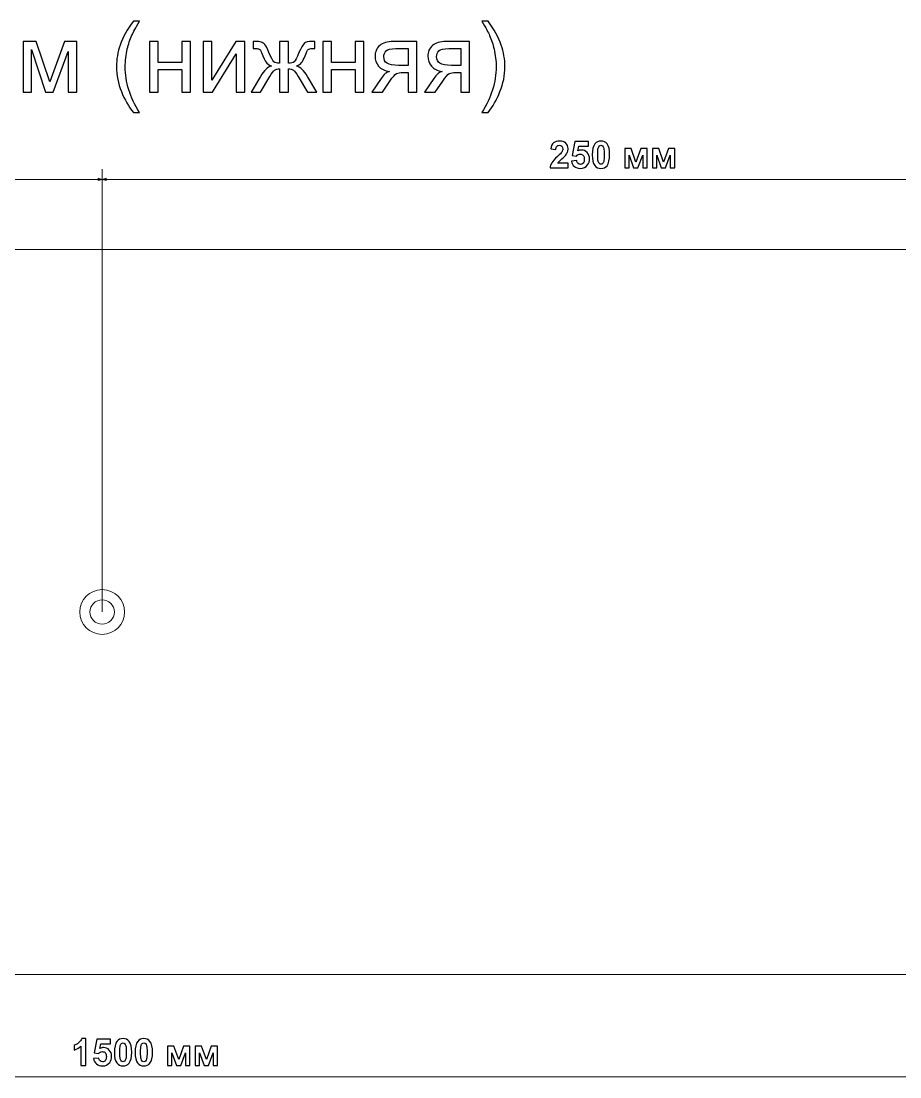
# Model space of a CAD drawing. Header units: centimetres. Extents: x -84 to 84, y -59 to 59.
# Drawn here: x -2.17 to 19.4, y -25.31 to 0.62 of the extents above; entities that cross this region are included whole.
import ezdxf

# ---------------------------------------------------------------- set-up
doc = ezdxf.new("R2010")
doc.units = ezdxf.units.CM
doc.header["$MEASUREMENT"] = 0
doc.layers.add('layer 1', color=7, linetype='Continuous')

msp = doc.modelspace()

# ---------------------------------------------------------------- linework, layer by layer
at = {"layer": 'layer 1', "color": 250}
for points, knots in [([(0.58185, -1.6286), (0.46619, -1.48223), (0.36808, -1.31113), (0.28791, -1.1149), (0.28791, -1.1149), (0.20775, -0.91868), (0.16786, -0.71527), (0.16786, -0.50508), (0.16786, -0.50508), (0.16786, -0.31963), (0.19778, -0.14214), (0.2576, 0.02736), (0.2576, 0.02736), (0.3278, 0.22439), (0.43588, 0.42061), (0.58185, 0.61604), (0.58185, 0.61604), (0.58185, 0.61604), (0.73261, 0.61604), (0.73261, 0.61604), (0.73261, 0.61604), (0.63849, 0.45411), (0.57587, 0.33845), (0.54556, 0.26905), (0.54556, 0.26905), (0.4981, 0.16177), (0.46061, 0.0497), (0.43349, -0.06716), (0.43349, -0.06716), (0.39999, -0.21274), (0.38323, -0.35911), (0.38323, -0.50628), (0.38323, -0.50628), (0.38323, -0.88079), (0.49969, -1.25489), (0.73261, -1.6286), (0.73261, -1.6286), (0.73261, -1.6286), (0.58185, -1.6286), (0.58185, -1.6286)], [0, 0, 0, 0, 0.09090909, 0.09090909, 0.09090909, 0.09090909, 0.18181818, 0.18181818, 0.18181818, 0.18181818, 0.27272727, 0.27272727, 0.27272727, 0.27272727, 0.36363636, 0.36363636, 0.36363636, 0.36363636, 0.45454545, 0.45454545, 0.45454545, 0.45454545, 0.54545455, 0.54545455, 0.54545455, 0.54545455, 0.63636364, 0.63636364, 0.63636364, 0.63636364, 0.72727273, 0.72727273, 0.72727273, 0.72727273, 0.81818182, 0.81818182, 0.81818182, 0.81818182, 1, 1, 1, 1]), ([(9.2876, -1.6286), (9.2876, -1.6286), (9.13684, -1.6286), (9.13684, -1.6286), (9.13684, -1.6286), (9.36976, -1.25489), (9.48622, -0.88079), (9.48622, -0.50628), (9.48622, -0.50628), (9.48622, -0.35991), (9.46947, -0.21473), (9.43597, -0.07075), (9.43597, -0.07075), (9.40965, 0.04611), (9.37256, 0.15818), (9.32509, 0.26586), (9.32509, 0.26586), (9.29478, 0.33566), (9.23177, 0.45252), (9.13684, 0.61604), (9.13684, 0.61604), (9.13684, 0.61604), (9.2876, 0.61604), (9.2876, 0.61604), (9.2876, 0.61604), (9.43358, 0.42061), (9.54166, 0.22439), (9.61186, 0.02736), (9.61186, 0.02736), (9.67168, -0.14214), (9.70159, -0.31963), (9.70159, -0.50508), (9.70159, -0.50508), (9.70159, -0.71527), (9.66131, -0.91868), (9.58075, -1.1149), (9.58075, -1.1149), (9.50058, -1.31113), (9.40287, -1.48223), (9.2876, -1.6286)], [0, 0, 0, 0, 0.09090909, 0.09090909, 0.09090909, 0.09090909, 0.18181818, 0.18181818, 0.18181818, 0.18181818, 0.27272727, 0.27272727, 0.27272727, 0.27272727, 0.36363636, 0.36363636, 0.36363636, 0.36363636, 0.45454545, 0.45454545, 0.45454545, 0.45454545, 0.54545455, 0.54545455, 0.54545455, 0.54545455, 0.63636364, 0.63636364, 0.63636364, 0.63636364, 0.72727273, 0.72727273, 0.72727273, 0.72727273, 0.81818182, 0.81818182, 0.81818182, 0.81818182, 1, 1, 1, 1]), ([(-2.12304, 0.1159), (-2.12304, 0.1159), (-1.79919, 0.1159), (-1.79919, 0.1159), (-1.79919, 0.1159), (-1.79919, 0.1159), (-1.47095, -0.87799), (-1.47095, -0.87799), (-1.47095, -0.87799), (-1.47095, -0.87799), (-1.10761, 0.1159), (-1.10761, 0.1159), (-1.10761, 0.1159), (-1.10761, 0.1159), (-0.80689, 0.1159), (-0.80689, 0.1159), (-0.80689, 0.1159), (-0.80689, 0.1159), (-0.80689, -1.12607), (-0.80689, -1.12607), (-0.80689, -1.12607), (-0.80689, -1.12607), (-1.01747, -1.12607), (-1.01747, -1.12607), (-1.01747, -1.12607), (-1.01747, -1.12607), (-1.01747, -0.12619), (-1.01747, -0.12619), (-1.01747, -0.12619), (-1.01747, -0.12619), (-1.3832, -1.12607), (-1.3832, -1.12607), (-1.3832, -1.12607), (-1.3832, -1.12607), (-1.57145, -1.12607), (-1.57145, -1.12607), (-1.57145, -1.12607), (-1.57145, -1.12607), (-1.91724, -0.07833), (-1.91724, -0.07833), (-1.91724, -0.07833), (-1.91724, -0.07833), (-1.91724, -1.12607), (-1.91724, -1.12607), (-1.91724, -1.12607), (-1.91724, -1.12607), (-2.12304, -1.12607), (-2.12304, -1.12607), (-2.12304, -1.12607), (-2.12304, -1.12607), (-2.12304, 0.1159), (-2.12304, 0.1159)], [0, 0, 0, 0, 0.07142857, 0.07142857, 0.07142857, 0.07142857, 0.14285714, 0.14285714, 0.14285714, 0.14285714, 0.21428571, 0.21428571, 0.21428571, 0.21428571, 0.28571429, 0.28571429, 0.28571429, 0.28571429, 0.35714286, 0.35714286, 0.35714286, 0.35714286, 0.42857143, 0.42857143, 0.42857143, 0.42857143, 0.5, 0.5, 0.5, 0.5, 0.57142857, 0.57142857, 0.57142857, 0.57142857, 0.64285714, 0.64285714, 0.64285714, 0.64285714, 0.71428571, 0.71428571, 0.71428571, 0.71428571, 0.78571429, 0.78571429, 0.78571429, 0.78571429, 0.85714286, 0.85714286, 0.85714286, 0.85714286, 1, 1, 1, 1]), ([(0.9767, 0.1159), (0.9767, 0.1159), (1.18728, 0.1159), (1.18728, 0.1159), (1.18728, 0.1159), (1.18728, 0.1159), (1.18728, -0.40099), (1.18728, -0.40099), (1.18728, -0.40099), (1.18728, -0.40099), (1.77118, -0.40099), (1.77118, -0.40099), (1.77118, -0.40099), (1.77118, -0.40099), (1.77118, 0.1159), (1.77118, 0.1159), (1.77118, 0.1159), (1.77118, 0.1159), (1.98176, 0.1159), (1.98176, 0.1159), (1.98176, 0.1159), (1.98176, 0.1159), (1.98176, -1.12607), (1.98176, -1.12607), (1.98176, -1.12607), (1.98176, -1.12607), (1.77118, -1.12607), (1.77118, -1.12607), (1.77118, -1.12607), (1.77118, -1.12607), (1.77118, -0.57568), (1.77118, -0.57568), (1.77118, -0.57568), (1.77118, -0.57568), (1.18728, -0.57568), (1.18728, -0.57568), (1.18728, -0.57568), (1.18728, -0.57568), (1.18728, -1.12607), (1.18728, -1.12607), (1.18728, -1.12607), (1.18728, -1.12607), (0.9767, -1.12607), (0.9767, -1.12607), (0.9767, -1.12607), (0.9767, -1.12607), (0.9767, 0.1159), (0.9767, 0.1159)], [0, 0, 0, 0, 0.07692308, 0.07692308, 0.07692308, 0.07692308, 0.15384615, 0.15384615, 0.15384615, 0.15384615, 0.23076923, 0.23076923, 0.23076923, 0.23076923, 0.30769231, 0.30769231, 0.30769231, 0.30769231, 0.38461538, 0.38461538, 0.38461538, 0.38461538, 0.46153846, 0.46153846, 0.46153846, 0.46153846, 0.53846154, 0.53846154, 0.53846154, 0.53846154, 0.61538462, 0.61538462, 0.61538462, 0.61538462, 0.69230769, 0.69230769, 0.69230769, 0.69230769, 0.76923077, 0.76923077, 0.76923077, 0.76923077, 0.84615385, 0.84615385, 0.84615385, 0.84615385, 1, 1, 1, 1]), ([(2.29804, 0.1159), (2.29804, 0.1159), (2.50862, 0.1159), (2.50862, 0.1159), (2.50862, 0.1159), (2.50862, 0.1159), (2.50862, -0.83133), (2.50862, -0.83133), (2.50862, -0.83133), (2.50862, -0.83133), (3.09371, 0.1159), (3.09371, 0.1159), (3.09371, 0.1159), (3.09371, 0.1159), (3.31985, 0.1159), (3.31985, 0.1159), (3.31985, 0.1159), (3.31985, 0.1159), (3.31985, -1.12607), (3.31985, -1.12607), (3.31985, -1.12607), (3.31985, -1.12607), (3.10927, -1.12607), (3.10927, -1.12607), (3.10927, -1.12607), (3.10927, -1.12607), (3.10927, -0.18482), (3.10927, -0.18482), (3.10927, -0.18482), (3.10927, -0.18482), (2.52498, -1.12607), (2.52498, -1.12607), (2.52498, -1.12607), (2.52498, -1.12607), (2.29804, -1.12607), (2.29804, -1.12607), (2.29804, -1.12607), (2.29804, -1.12607), (2.29804, 0.1159), (2.29804, 0.1159)], [0, 0, 0, 0, 0.09090909, 0.09090909, 0.09090909, 0.09090909, 0.18181818, 0.18181818, 0.18181818, 0.18181818, 0.27272727, 0.27272727, 0.27272727, 0.27272727, 0.36363636, 0.36363636, 0.36363636, 0.36363636, 0.45454545, 0.45454545, 0.45454545, 0.45454545, 0.54545455, 0.54545455, 0.54545455, 0.54545455, 0.63636364, 0.63636364, 0.63636364, 0.63636364, 0.72727273, 0.72727273, 0.72727273, 0.72727273, 0.81818182, 0.81818182, 0.81818182, 0.81818182, 1, 1, 1, 1]), ([(4.38633, 0.1159), (4.38633, 0.1159), (4.38633, -0.42013), (4.38633, -0.42013), (4.38633, -0.42013), (4.45414, -0.42013), (4.502, -0.40737), (4.52952, -0.38224), (4.52952, -0.38224), (4.55704, -0.35672), (4.59652, -0.28214), (4.64757, -0.1577), (4.64757, -0.1577), (4.69543, -0.03964), (4.7389, 0.03534), (4.77799, 0.06804), (4.77799, 0.06804), (4.81628, 0.09995), (4.8769, 0.1159), (4.96026, 0.1159), (4.96026, 0.1159), (4.96026, 0.1159), (5.03723, 0.1159), (5.03723, 0.1159), (5.03723, 0.1159), (5.03723, 0.1159), (5.03723, -0.05759), (5.03723, -0.05759), (5.03723, -0.05759), (5.03723, -0.05759), (4.9802, -0.05639), (4.9802, -0.05639), (4.9802, -0.05639), (4.92396, -0.05639), (4.88847, -0.06477), (4.87291, -0.08112), (4.87291, -0.08112), (4.85656, -0.09827), (4.83143, -0.14932), (4.79793, -0.23427), (4.79793, -0.23427), (4.76682, -0.31564), (4.73811, -0.37147), (4.71178, -0.40298), (4.71178, -0.40298), (4.68546, -0.43409), (4.64398, -0.46241), (4.58814, -0.48833), (4.58814, -0.48833), (4.67908, -0.51266), (4.76762, -0.59682), (4.85417, -0.74119), (4.85417, -0.74119), (4.85417, -0.74119), (5.08509, -1.12607), (5.08509, -1.12607), (5.08509, -1.12607), (5.08509, -1.12607), (4.85377, -1.12607), (4.85377, -1.12607), (4.85377, -1.12607), (4.85377, -1.12607), (4.62883, -0.74159), (4.62883, -0.74159), (4.62883, -0.74159), (4.58296, -0.66342), (4.54268, -0.61237), (4.50878, -0.58804), (4.50878, -0.58804), (4.47448, -0.56371), (4.4338, -0.55175), (4.38633, -0.55175), (4.38633, -0.55175), (4.38633, -0.55175), (4.38633, -1.12607), (4.38633, -1.12607), (4.38633, -1.12607), (4.38633, -1.12607), (4.17096, -1.12607), (4.17096, -1.12607), (4.17096, -1.12607), (4.17096, -1.12607), (4.17096, -0.55175), (4.17096, -0.55175), (4.17096, -0.55175), (4.1243, -0.55175), (4.08402, -0.56371), (4.05012, -0.58764), (4.05012, -0.58764), (4.01582, -0.61157), (3.97593, -0.66302), (3.93047, -0.74199), (3.93047, -0.74199), (3.93047, -0.74199), (3.70353, -1.12607), (3.70353, -1.12607), (3.70353, -1.12607), (3.70353, -1.12607), (3.4722, -1.12607), (3.4722, -1.12607), (3.4722, -1.12607), (3.4722, -1.12607), (3.70233, -0.74119), (3.70233, -0.74119), (3.70233, -0.74119), (3.78968, -0.59682), (3.87902, -0.51266), (3.96995, -0.48833), (3.96995, -0.48833), (3.90773, -0.45962), (3.86386, -0.42811), (3.83913, -0.39421), (3.83913, -0.39421), (3.81401, -0.36031), (3.77691, -0.27934), (3.72706, -0.15132), (3.72706, -0.15132), (3.70991, -0.10824), (3.69156, -0.08192), (3.67202, -0.07235), (3.67202, -0.07235), (3.65168, -0.06238), (3.62177, -0.05759), (3.58188, -0.05759), (3.58188, -0.05759), (3.57191, -0.05759), (3.55117, -0.05799), (3.52006, -0.05879), (3.52006, -0.05879), (3.52006, -0.05879), (3.52006, 0.1159), (3.52006, 0.1159), (3.52006, 0.1159), (3.52006, 0.1159), (3.54918, 0.1159), (3.54918, 0.1159), (3.54918, 0.1159), (3.63054, 0.1159), (3.68757, 0.11112), (3.72068, 0.10115), (3.72068, 0.10115), (3.75378, 0.09157), (3.7833, 0.07083), (3.80962, 0.03933), (3.80962, 0.03933), (3.83554, 0.00782), (3.86944, -0.05759), (3.91092, -0.1577), (3.91092, -0.1577), (3.96157, -0.28014), (4.00066, -0.35432), (4.02778, -0.38065), (4.02778, -0.38065), (4.0549, -0.40697), (4.10276, -0.42013), (4.17096, -0.42013), (4.17096, -0.42013), (4.17096, -0.42013), (4.17096, 0.1159), (4.17096, 0.1159), (4.17096, 0.1159), (4.17096, 0.1159), (4.38633, 0.1159), (4.38633, 0.1159)], [0, 0, 0, 0, 0.02380952, 0.02380952, 0.02380952, 0.02380952, 0.04761905, 0.04761905, 0.04761905, 0.04761905, 0.07142857, 0.07142857, 0.07142857, 0.07142857, 0.0952381, 0.0952381, 0.0952381, 0.0952381, 0.11904762, 0.11904762, 0.11904762, 0.11904762, 0.14285714, 0.14285714, 0.14285714, 0.14285714, 0.16666667, 0.16666667, 0.16666667, 0.16666667, 0.19047619, 0.19047619, 0.19047619, 0.19047619, 0.21428571, 0.21428571, 0.21428571, 0.21428571, 0.23809524, 0.23809524, 0.23809524, 0.23809524, 0.26190476, 0.26190476, 0.26190476, 0.26190476, 0.28571429, 0.28571429, 0.28571429, 0.28571429, 0.30952381, 0.30952381, 0.30952381, 0.30952381, 0.33333333, 0.33333333, 0.33333333, 0.33333333, 0.35714286, 0.35714286, 0.35714286, 0.35714286, 0.38095238, 0.38095238, 0.38095238, 0.38095238, 0.4047619, 0.4047619, 0.4047619, 0.4047619, 0.42857143, 0.42857143, 0.42857143, 0.42857143, 0.45238095, 0.45238095, 0.45238095, 0.45238095, 0.47619048, 0.47619048, 0.47619048, 0.47619048, 0.5, 0.5, 0.5, 0.5, 0.52380952, 0.52380952, 0.52380952, 0.52380952, 0.54761905, 0.54761905, 0.54761905, 0.54761905, 0.57142857, 0.57142857, 0.57142857, 0.57142857, 0.5952381, 0.5952381, 0.5952381, 0.5952381, 0.61904762, 0.61904762, 0.61904762, 0.61904762, 0.64285714, 0.64285714, 0.64285714, 0.64285714, 0.66666667, 0.66666667, 0.66666667, 0.66666667, 0.69047619, 0.69047619, 0.69047619, 0.69047619, 0.71428571, 0.71428571, 0.71428571, 0.71428571, 0.73809524, 0.73809524, 0.73809524, 0.73809524, 0.76190476, 0.76190476, 0.76190476, 0.76190476, 0.78571429, 0.78571429, 0.78571429, 0.78571429, 0.80952381, 0.80952381, 0.80952381, 0.80952381, 0.83333333, 0.83333333, 0.83333333, 0.83333333, 0.85714286, 0.85714286, 0.85714286, 0.85714286, 0.88095238, 0.88095238, 0.88095238, 0.88095238, 0.9047619, 0.9047619, 0.9047619, 0.9047619, 0.92857143, 0.92857143, 0.92857143, 0.92857143, 0.95238095, 0.95238095, 0.95238095, 0.95238095, 1, 1, 1, 1]), ([(5.23585, 0.1159), (5.23585, 0.1159), (5.44643, 0.1159), (5.44643, 0.1159), (5.44643, 0.1159), (5.44643, 0.1159), (5.44643, -0.40099), (5.44643, -0.40099), (5.44643, -0.40099), (5.44643, -0.40099), (6.03033, -0.40099), (6.03033, -0.40099), (6.03033, -0.40099), (6.03033, -0.40099), (6.03033, 0.1159), (6.03033, 0.1159), (6.03033, 0.1159), (6.03033, 0.1159), (6.24091, 0.1159), (6.24091, 0.1159), (6.24091, 0.1159), (6.24091, 0.1159), (6.24091, -1.12607), (6.24091, -1.12607), (6.24091, -1.12607), (6.24091, -1.12607), (6.03033, -1.12607), (6.03033, -1.12607), (6.03033, -1.12607), (6.03033, -1.12607), (6.03033, -0.57568), (6.03033, -0.57568), (6.03033, -0.57568), (6.03033, -0.57568), (5.44643, -0.57568), (5.44643, -0.57568), (5.44643, -0.57568), (5.44643, -0.57568), (5.44643, -1.12607), (5.44643, -1.12607), (5.44643, -1.12607), (5.44643, -1.12607), (5.23585, -1.12607), (5.23585, -1.12607), (5.23585, -1.12607), (5.23585, -1.12607), (5.23585, 0.1159), (5.23585, 0.1159)], [0, 0, 0, 0, 0.07692308, 0.07692308, 0.07692308, 0.07692308, 0.15384615, 0.15384615, 0.15384615, 0.15384615, 0.23076923, 0.23076923, 0.23076923, 0.23076923, 0.30769231, 0.30769231, 0.30769231, 0.30769231, 0.38461538, 0.38461538, 0.38461538, 0.38461538, 0.46153846, 0.46153846, 0.46153846, 0.46153846, 0.53846154, 0.53846154, 0.53846154, 0.53846154, 0.61538462, 0.61538462, 0.61538462, 0.61538462, 0.69230769, 0.69230769, 0.69230769, 0.69230769, 0.76923077, 0.76923077, 0.76923077, 0.76923077, 0.84615385, 0.84615385, 0.84615385, 0.84615385, 1, 1, 1, 1]), ([(7.53593, 0.1159), (7.53593, 0.1159), (7.53593, -1.12607), (7.53593, -1.12607), (7.53593, -1.12607), (7.53593, -1.12607), (7.32534, -1.12607), (7.32534, -1.12607), (7.32534, -1.12607), (7.32534, -1.12607), (7.32534, -0.64268), (7.32534, -0.64268), (7.32534, -0.64268), (7.32534, -0.64268), (7.2041, -0.64268), (7.2041, -0.64268), (7.2041, -0.64268), (7.13031, -0.64268), (7.07528, -0.65225), (7.03898, -0.6718), (7.03898, -0.6718), (7.00269, -0.69134), (6.94964, -0.75236), (6.87985, -0.85566), (6.87985, -0.85566), (6.87985, -0.85566), (6.69479, -1.12607), (6.69479, -1.12607), (6.69479, -1.12607), (6.69479, -1.12607), (6.43395, -1.12607), (6.43395, -1.12607), (6.43395, -1.12607), (6.43395, -1.12607), (6.66128, -0.79264), (6.66128, -0.79264), (6.66128, -0.79264), (6.73068, -0.69054), (6.80008, -0.63311), (6.86908, -0.61995), (6.86908, -0.61995), (6.74903, -0.6036), (6.65969, -0.56012), (6.60146, -0.48993), (6.60146, -0.48993), (6.54323, -0.41973), (6.51411, -0.33877), (6.51411, -0.24744), (6.51411, -0.24744), (6.51411, -0.13935), (6.552, -0.05201), (6.62818, 0.015), (6.62818, 0.015), (6.70436, 0.0824), (6.81484, 0.1159), (6.95921, 0.1159), (6.95921, 0.1159), (6.95921, 0.1159), (7.53593, 0.1159), (7.53593, 0.1159)], [0, 0, 0, 0, 0.0625, 0.0625, 0.0625, 0.0625, 0.125, 0.125, 0.125, 0.125, 0.1875, 0.1875, 0.1875, 0.1875, 0.25, 0.25, 0.25, 0.25, 0.3125, 0.3125, 0.3125, 0.3125, 0.375, 0.375, 0.375, 0.375, 0.4375, 0.4375, 0.4375, 0.4375, 0.5, 0.5, 0.5, 0.5, 0.5625, 0.5625, 0.5625, 0.5625, 0.625, 0.625, 0.625, 0.625, 0.6875, 0.6875, 0.6875, 0.6875, 0.75, 0.75, 0.75, 0.75, 0.8125, 0.8125, 0.8125, 0.8125, 0.875, 0.875, 0.875, 0.875, 1, 1, 1, 1]), ([(8.83174, 0.1159), (8.83174, 0.1159), (8.83174, -1.12607), (8.83174, -1.12607), (8.83174, -1.12607), (8.83174, -1.12607), (8.62115, -1.12607), (8.62115, -1.12607), (8.62115, -1.12607), (8.62115, -1.12607), (8.62115, -0.64268), (8.62115, -0.64268), (8.62115, -0.64268), (8.62115, -0.64268), (8.49991, -0.64268), (8.49991, -0.64268), (8.49991, -0.64268), (8.42612, -0.64268), (8.37109, -0.65225), (8.33479, -0.6718), (8.33479, -0.6718), (8.2985, -0.69134), (8.24545, -0.75236), (8.17566, -0.85566), (8.17566, -0.85566), (8.17566, -0.85566), (7.9906, -1.12607), (7.9906, -1.12607), (7.9906, -1.12607), (7.9906, -1.12607), (7.72976, -1.12607), (7.72976, -1.12607), (7.72976, -1.12607), (7.72976, -1.12607), (7.95709, -0.79264), (7.95709, -0.79264), (7.95709, -0.79264), (8.02649, -0.69054), (8.09589, -0.63311), (8.16489, -0.61995), (8.16489, -0.61995), (8.04484, -0.6036), (7.9555, -0.56012), (7.89727, -0.48993), (7.89727, -0.48993), (7.83904, -0.41973), (7.80992, -0.33877), (7.80992, -0.24744), (7.80992, -0.24744), (7.80992, -0.13935), (7.84781, -0.05201), (7.92399, 0.015), (7.92399, 0.015), (8.00017, 0.0824), (8.11065, 0.1159), (8.25502, 0.1159), (8.25502, 0.1159), (8.25502, 0.1159), (8.83174, 0.1159), (8.83174, 0.1159)], [0, 0, 0, 0, 0.0625, 0.0625, 0.0625, 0.0625, 0.125, 0.125, 0.125, 0.125, 0.1875, 0.1875, 0.1875, 0.1875, 0.25, 0.25, 0.25, 0.25, 0.3125, 0.3125, 0.3125, 0.3125, 0.375, 0.375, 0.375, 0.375, 0.4375, 0.4375, 0.4375, 0.4375, 0.5, 0.5, 0.5, 0.5, 0.5625, 0.5625, 0.5625, 0.5625, 0.625, 0.625, 0.625, 0.625, 0.6875, 0.6875, 0.6875, 0.6875, 0.75, 0.75, 0.75, 0.75, 0.8125, 0.8125, 0.8125, 0.8125, 0.875, 0.875, 0.875, 0.875, 1, 1, 1, 1]), ([(7.32534, -0.05879), (7.32534, -0.05879), (7.02622, -0.05879), (7.02622, -0.05879), (7.02622, -0.05879), (6.90098, -0.05879), (6.82002, -0.07833), (6.78373, -0.11742), (6.78373, -0.11742), (6.74743, -0.1565), (6.72949, -0.20237), (6.72949, -0.25462), (6.72949, -0.25462), (6.72949, -0.3288), (6.75621, -0.38344), (6.80965, -0.41814), (6.80965, -0.41814), (6.8627, -0.45284), (6.95722, -0.47039), (7.09282, -0.47039), (7.09282, -0.47039), (7.09282, -0.47039), (7.32534, -0.47039), (7.32534, -0.47039), (7.32534, -0.47039), (7.32534, -0.47039), (7.32534, -0.05879), (7.32534, -0.05879)], [0, 0, 0, 0, 0.125, 0.125, 0.125, 0.125, 0.25, 0.25, 0.25, 0.25, 0.375, 0.375, 0.375, 0.375, 0.5, 0.5, 0.5, 0.5, 0.625, 0.625, 0.625, 0.625, 0.75, 0.75, 0.75, 0.75, 1, 1, 1, 1]), ([(8.62115, -0.05879), (8.62115, -0.05879), (8.32203, -0.05879), (8.32203, -0.05879), (8.32203, -0.05879), (8.19679, -0.05879), (8.11583, -0.07833), (8.07954, -0.11742), (8.07954, -0.11742), (8.04324, -0.1565), (8.0253, -0.20237), (8.0253, -0.25462), (8.0253, -0.25462), (8.0253, -0.3288), (8.05202, -0.38344), (8.10546, -0.41814), (8.10546, -0.41814), (8.15851, -0.45284), (8.25303, -0.47039), (8.38863, -0.47039), (8.38863, -0.47039), (8.38863, -0.47039), (8.62115, -0.47039), (8.62115, -0.47039), (8.62115, -0.47039), (8.62115, -0.47039), (8.62115, -0.05879), (8.62115, -0.05879)], [0, 0, 0, 0, 0.125, 0.125, 0.125, 0.125, 0.25, 0.25, 0.25, 0.25, 0.375, 0.375, 0.375, 0.375, 0.5, 0.5, 0.5, 0.5, 0.625, 0.625, 0.625, 0.625, 0.75, 0.75, 0.75, 0.75, 1, 1, 1, 1])]:
    msp.add_open_spline(points, degree=3, knots=knots, dxfattribs=at)
at = {"layer": 'layer 1', "color": 155}
for points, knots in [([(11.25134, -2.87294), (11.25134, -2.87294), (11.25134, -2.98943), (11.25134, -2.98943), (11.25134, -2.98943), (11.25134, -2.98943), (10.81016, -2.98943), (10.81016, -2.98943), (10.81016, -2.98943), (10.8149, -2.9451), (10.82927, -2.90321), (10.85312, -2.86362), (10.85312, -2.86362), (10.87696, -2.82402), (10.9242, -2.77144), (10.99452, -2.70586), (10.99452, -2.70586), (11.05124, -2.65296), (11.08594, -2.61704), (11.09878, -2.59824), (11.09878, -2.59824), (11.11605, -2.57225), (11.12477, -2.54657), (11.12477, -2.52104), (11.12477, -2.52104), (11.12477, -2.49291), (11.11728, -2.47135), (11.10214, -2.45622), (11.10214, -2.45622), (11.08716, -2.44109), (11.06637, -2.43359), (11.03992, -2.43359), (11.03992, -2.43359), (11.01363, -2.43359), (10.99284, -2.44154), (10.97725, -2.45744), (10.97725, -2.45744), (10.96181, -2.47319), (10.95294, -2.49948), (10.9505, -2.53632), (10.9505, -2.53632), (10.9505, -2.53632), (10.82484, -2.52379), (10.82484, -2.52379), (10.82484, -2.52379), (10.83233, -2.45439), (10.85572, -2.40455), (10.89516, -2.37428), (10.89516, -2.37428), (10.9346, -2.34417), (10.98382, -2.32903), (11.04298, -2.32903), (11.04298, -2.32903), (11.1078, -2.32903), (11.1587, -2.34661), (11.19585, -2.38162), (11.19585, -2.38162), (11.23285, -2.41663), (11.25134, -2.46019), (11.25134, -2.51232), (11.25134, -2.51232), (11.25134, -2.54198), (11.24599, -2.57011), (11.23544, -2.59701), (11.23544, -2.59701), (11.2249, -2.62376), (11.20808, -2.65174), (11.185, -2.68109), (11.185, -2.68109), (11.16986, -2.70066), (11.14219, -2.72863), (11.10245, -2.76517), (11.10245, -2.76517), (11.06255, -2.80171), (11.03733, -2.82586), (11.02678, -2.83794), (11.02678, -2.83794), (11.01608, -2.84986), (11.00752, -2.86163), (11.00094, -2.87294), (11.00094, -2.87294), (11.00094, -2.87294), (11.25134, -2.87294), (11.25134, -2.87294)], [0, 0, 0, 0, 0.04545455, 0.04545455, 0.04545455, 0.04545455, 0.09090909, 0.09090909, 0.09090909, 0.09090909, 0.13636364, 0.13636364, 0.13636364, 0.13636364, 0.18181818, 0.18181818, 0.18181818, 0.18181818, 0.22727273, 0.22727273, 0.22727273, 0.22727273, 0.27272727, 0.27272727, 0.27272727, 0.27272727, 0.31818182, 0.31818182, 0.31818182, 0.31818182, 0.36363636, 0.36363636, 0.36363636, 0.36363636, 0.40909091, 0.40909091, 0.40909091, 0.40909091, 0.45454545, 0.45454545, 0.45454545, 0.45454545, 0.5, 0.5, 0.5, 0.5, 0.54545455, 0.54545455, 0.54545455, 0.54545455, 0.59090909, 0.59090909, 0.59090909, 0.59090909, 0.63636364, 0.63636364, 0.63636364, 0.63636364, 0.68181818, 0.68181818, 0.68181818, 0.68181818, 0.72727273, 0.72727273, 0.72727273, 0.72727273, 0.77272727, 0.77272727, 0.77272727, 0.77272727, 0.81818182, 0.81818182, 0.81818182, 0.81818182, 0.86363636, 0.86363636, 0.86363636, 0.86363636, 0.90909091, 0.90909091, 0.90909091, 0.90909091, 1, 1, 1, 1]), ([(12.05927, -2.32903), (12.12286, -2.32903), (12.17254, -2.35181), (12.20847, -2.39736), (12.20847, -2.39736), (12.25112, -2.45117), (12.27252, -2.5406), (12.27252, -2.66535), (12.27252, -2.66535), (12.27252, -2.78993), (12.25097, -2.87952), (12.20801, -2.93394), (12.20801, -2.93394), (12.17239, -2.97888), (12.12286, -3.00135), (12.05927, -3.00135), (12.05927, -3.00135), (11.99537, -3.00135), (11.94385, -2.97674), (11.90472, -2.92752), (11.90472, -2.92752), (11.86558, -2.87829), (11.84601, -2.79039), (11.84601, -2.66412), (11.84601, -2.66412), (11.84601, -2.54015), (11.86757, -2.45087), (11.91052, -2.39645), (11.91052, -2.39645), (11.94614, -2.3515), (11.99567, -2.32903), (12.05927, -2.32903)], [0, 0, 0, 0, 0.11111111, 0.11111111, 0.11111111, 0.11111111, 0.22222222, 0.22222222, 0.22222222, 0.22222222, 0.33333333, 0.33333333, 0.33333333, 0.33333333, 0.44444444, 0.44444444, 0.44444444, 0.44444444, 0.55555556, 0.55555556, 0.55555556, 0.55555556, 0.66666667, 0.66666667, 0.66666667, 0.66666667, 0.77777778, 0.77777778, 0.77777778, 0.77777778, 1, 1, 1, 1]), ([(11.33772, -2.82081), (11.33772, -2.82081), (11.46338, -2.80782), (11.46338, -2.80782), (11.46338, -2.80782), (11.46705, -2.83625), (11.47759, -2.85888), (11.49517, -2.87554), (11.49517, -2.87554), (11.51291, -2.8922), (11.53324, -2.90046), (11.55632, -2.90046), (11.55632, -2.90046), (11.58262, -2.90046), (11.60493, -2.88976), (11.62313, -2.8682), (11.62313, -2.8682), (11.64132, -2.84665), (11.65049, -2.81424), (11.65049, -2.77098), (11.65049, -2.77098), (11.65049, -2.73032), (11.64147, -2.69989), (11.62328, -2.67956), (11.62328, -2.67956), (11.60524, -2.65923), (11.5817, -2.64914), (11.55265, -2.64914), (11.55265, -2.64914), (11.51642, -2.64914), (11.48386, -2.66504), (11.45512, -2.69684), (11.45512, -2.69684), (11.45512, -2.69684), (11.35331, -2.68216), (11.35331, -2.68216), (11.35331, -2.68216), (11.35331, -2.68216), (11.41752, -2.34096), (11.41752, -2.34096), (11.41752, -2.34096), (11.41752, -2.34096), (11.75047, -2.34096), (11.75047, -2.34096), (11.75047, -2.34096), (11.75047, -2.34096), (11.75047, -2.45836), (11.75047, -2.45836), (11.75047, -2.45836), (11.75047, -2.45836), (11.51306, -2.45836), (11.51306, -2.45836), (11.51306, -2.45836), (11.51306, -2.45836), (11.49319, -2.57011), (11.49319, -2.57011), (11.49319, -2.57011), (11.52116, -2.5562), (11.5499, -2.54916), (11.57925, -2.54916), (11.57925, -2.54916), (11.6352, -2.54916), (11.68259, -2.5695), (11.72142, -2.61031), (11.72142, -2.61031), (11.7604, -2.65098), (11.77982, -2.70387), (11.77982, -2.76899), (11.77982, -2.76899), (11.77982, -2.82326), (11.76407, -2.87157), (11.73273, -2.91422), (11.73273, -2.91422), (11.68993, -2.97231), (11.63062, -3.00135), (11.55479, -3.00135), (11.55479, -3.00135), (11.4941, -3.00135), (11.44457, -2.985), (11.40636, -2.95244), (11.40636, -2.95244), (11.36799, -2.91972), (11.34521, -2.876), (11.33772, -2.82081)], [0, 0, 0, 0, 0.04545455, 0.04545455, 0.04545455, 0.04545455, 0.09090909, 0.09090909, 0.09090909, 0.09090909, 0.13636364, 0.13636364, 0.13636364, 0.13636364, 0.18181818, 0.18181818, 0.18181818, 0.18181818, 0.22727273, 0.22727273, 0.22727273, 0.22727273, 0.27272727, 0.27272727, 0.27272727, 0.27272727, 0.31818182, 0.31818182, 0.31818182, 0.31818182, 0.36363636, 0.36363636, 0.36363636, 0.36363636, 0.40909091, 0.40909091, 0.40909091, 0.40909091, 0.45454545, 0.45454545, 0.45454545, 0.45454545, 0.5, 0.5, 0.5, 0.5, 0.54545455, 0.54545455, 0.54545455, 0.54545455, 0.59090909, 0.59090909, 0.59090909, 0.59090909, 0.63636364, 0.63636364, 0.63636364, 0.63636364, 0.68181818, 0.68181818, 0.68181818, 0.68181818, 0.72727273, 0.72727273, 0.72727273, 0.72727273, 0.77272727, 0.77272727, 0.77272727, 0.77272727, 0.81818182, 0.81818182, 0.81818182, 0.81818182, 0.86363636, 0.86363636, 0.86363636, 0.86363636, 0.90909091, 0.90909091, 0.90909091, 0.90909091, 1, 1, 1, 1]), ([(12.05927, -2.43359), (12.04429, -2.43359), (12.03083, -2.43849), (12.01921, -2.44827), (12.01921, -2.44827), (12.00744, -2.4579), (11.99827, -2.47533), (11.99185, -2.50055), (11.99185, -2.50055), (11.98329, -2.53311), (11.97901, -2.58815), (11.97901, -2.66535), (11.97901, -2.66535), (11.97901, -2.7427), (11.98283, -2.79574), (11.99048, -2.82464), (11.99048, -2.82464), (11.99812, -2.85353), (12.00775, -2.87279), (12.01937, -2.88242), (12.01937, -2.88242), (12.03099, -2.89205), (12.04429, -2.89679), (12.05927, -2.89679), (12.05927, -2.89679), (12.07425, -2.89679), (12.0877, -2.8919), (12.09947, -2.88212), (12.09947, -2.88212), (12.11109, -2.87248), (12.12026, -2.85506), (12.12668, -2.82983), (12.12668, -2.82983), (12.13524, -2.79758), (12.13952, -2.7427), (12.13952, -2.66535), (12.13952, -2.66535), (12.13952, -2.58815), (12.1357, -2.5351), (12.12806, -2.50621), (12.12806, -2.50621), (12.12041, -2.47732), (12.11078, -2.4579), (12.09917, -2.44827), (12.09917, -2.44827), (12.08755, -2.43849), (12.07425, -2.43359), (12.05927, -2.43359)], [0, 0, 0, 0, 0.07692308, 0.07692308, 0.07692308, 0.07692308, 0.15384615, 0.15384615, 0.15384615, 0.15384615, 0.23076923, 0.23076923, 0.23076923, 0.23076923, 0.30769231, 0.30769231, 0.30769231, 0.30769231, 0.38461538, 0.38461538, 0.38461538, 0.38461538, 0.46153846, 0.46153846, 0.46153846, 0.46153846, 0.53846154, 0.53846154, 0.53846154, 0.53846154, 0.61538462, 0.61538462, 0.61538462, 0.61538462, 0.69230769, 0.69230769, 0.69230769, 0.69230769, 0.76923077, 0.76923077, 0.76923077, 0.76923077, 0.84615385, 0.84615385, 0.84615385, 0.84615385, 1, 1, 1, 1]), ([(12.64216, -2.51339), (12.64216, -2.51339), (12.799, -2.51339), (12.799, -2.51339), (12.799, -2.51339), (12.799, -2.51339), (12.91595, -2.84512), (12.91595, -2.84512), (12.91595, -2.84512), (12.91595, -2.84512), (13.03488, -2.51339), (13.03488, -2.51339), (13.03488, -2.51339), (13.03488, -2.51339), (13.19066, -2.51339), (13.19066, -2.51339), (13.19066, -2.51339), (13.19066, -2.51339), (13.19066, -2.98943), (13.19066, -2.98943), (13.19066, -2.98943), (13.19066, -2.98943), (13.08334, -2.98943), (13.08334, -2.98943), (13.08334, -2.98943), (13.08334, -2.98943), (13.08334, -2.67605), (13.08334, -2.67605), (13.08334, -2.67605), (13.08334, -2.67605), (12.96808, -2.98943), (12.96808, -2.98943), (12.96808, -2.98943), (12.96808, -2.98943), (12.86, -2.98943), (12.86, -2.98943), (12.86, -2.98943), (12.86, -2.98943), (12.74947, -2.67605), (12.74947, -2.67605), (12.74947, -2.67605), (12.74947, -2.67605), (12.74947, -2.98943), (12.74947, -2.98943), (12.74947, -2.98943), (12.74947, -2.98943), (12.64216, -2.98943), (12.64216, -2.98943), (12.64216, -2.98943), (12.64216, -2.98943), (12.64216, -2.51339), (12.64216, -2.51339)], [0, 0, 0, 0, 0.07142857, 0.07142857, 0.07142857, 0.07142857, 0.14285714, 0.14285714, 0.14285714, 0.14285714, 0.21428571, 0.21428571, 0.21428571, 0.21428571, 0.28571429, 0.28571429, 0.28571429, 0.28571429, 0.35714286, 0.35714286, 0.35714286, 0.35714286, 0.42857143, 0.42857143, 0.42857143, 0.42857143, 0.5, 0.5, 0.5, 0.5, 0.57142857, 0.57142857, 0.57142857, 0.57142857, 0.64285714, 0.64285714, 0.64285714, 0.64285714, 0.71428571, 0.71428571, 0.71428571, 0.71428571, 0.78571429, 0.78571429, 0.78571429, 0.78571429, 0.85714286, 0.85714286, 0.85714286, 0.85714286, 1, 1, 1, 1]), ([(13.3206, -2.51339), (13.3206, -2.51339), (13.47744, -2.51339), (13.47744, -2.51339), (13.47744, -2.51339), (13.47744, -2.51339), (13.59439, -2.84512), (13.59439, -2.84512), (13.59439, -2.84512), (13.59439, -2.84512), (13.71332, -2.51339), (13.71332, -2.51339), (13.71332, -2.51339), (13.71332, -2.51339), (13.8691, -2.51339), (13.8691, -2.51339), (13.8691, -2.51339), (13.8691, -2.51339), (13.8691, -2.98943), (13.8691, -2.98943), (13.8691, -2.98943), (13.8691, -2.98943), (13.76178, -2.98943), (13.76178, -2.98943), (13.76178, -2.98943), (13.76178, -2.98943), (13.76178, -2.67605), (13.76178, -2.67605), (13.76178, -2.67605), (13.76178, -2.67605), (13.64652, -2.98943), (13.64652, -2.98943), (13.64652, -2.98943), (13.64652, -2.98943), (13.53844, -2.98943), (13.53844, -2.98943), (13.53844, -2.98943), (13.53844, -2.98943), (13.42791, -2.67605), (13.42791, -2.67605), (13.42791, -2.67605), (13.42791, -2.67605), (13.42791, -2.98943), (13.42791, -2.98943), (13.42791, -2.98943), (13.42791, -2.98943), (13.3206, -2.98943), (13.3206, -2.98943), (13.3206, -2.98943), (13.3206, -2.98943), (13.3206, -2.51339), (13.3206, -2.51339)], [0, 0, 0, 0, 0.07142857, 0.07142857, 0.07142857, 0.07142857, 0.14285714, 0.14285714, 0.14285714, 0.14285714, 0.21428571, 0.21428571, 0.21428571, 0.21428571, 0.28571429, 0.28571429, 0.28571429, 0.28571429, 0.35714286, 0.35714286, 0.35714286, 0.35714286, 0.42857143, 0.42857143, 0.42857143, 0.42857143, 0.5, 0.5, 0.5, 0.5, 0.57142857, 0.57142857, 0.57142857, 0.57142857, 0.64285714, 0.64285714, 0.64285714, 0.64285714, 0.71428571, 0.71428571, 0.71428571, 0.71428571, 0.78571429, 0.78571429, 0.78571429, 0.78571429, 0.85714286, 0.85714286, 0.85714286, 0.85714286, 1, 1, 1, 1]), ([(-0.58259, -25.02623), (-0.58259, -25.02623), (-0.70825, -25.02623), (-0.70825, -25.02623), (-0.70825, -25.02623), (-0.70825, -25.02623), (-0.70825, -24.5508), (-0.70825, -24.5508), (-0.70825, -24.5508), (-0.75411, -24.59391), (-0.80823, -24.62586), (-0.8706, -24.6465), (-0.8706, -24.6465), (-0.8706, -24.6465), (-0.8706, -24.53185), (-0.8706, -24.53185), (-0.8706, -24.53185), (-0.83773, -24.52115), (-0.80211, -24.50082), (-0.76374, -24.4707), (-0.76374, -24.4707), (-0.72522, -24.44074), (-0.69893, -24.40573), (-0.68456, -24.36583), (-0.68456, -24.36583), (-0.68456, -24.36583), (-0.58259, -24.36583), (-0.58259, -24.36583), (-0.58259, -24.36583), (-0.58259, -24.36583), (-0.58259, -25.02623), (-0.58259, -25.02623)], [0, 0, 0, 0, 0.11111111, 0.11111111, 0.11111111, 0.11111111, 0.22222222, 0.22222222, 0.22222222, 0.22222222, 0.33333333, 0.33333333, 0.33333333, 0.33333333, 0.44444444, 0.44444444, 0.44444444, 0.44444444, 0.55555556, 0.55555556, 0.55555556, 0.55555556, 0.66666667, 0.66666667, 0.66666667, 0.66666667, 0.77777778, 0.77777778, 0.77777778, 0.77777778, 1, 1, 1, 1]), ([(0.32898, -24.36583), (0.39257, -24.36583), (0.44225, -24.38861), (0.47818, -24.43416), (0.47818, -24.43416), (0.52083, -24.48797), (0.54223, -24.5774), (0.54223, -24.70215), (0.54223, -24.70215), (0.54223, -24.82673), (0.52068, -24.91632), (0.47772, -24.97074), (0.47772, -24.97074), (0.4421, -25.01568), (0.39257, -25.03815), (0.32898, -25.03815), (0.32898, -25.03815), (0.26508, -25.03815), (0.21356, -25.01354), (0.17443, -24.96432), (0.17443, -24.96432), (0.13529, -24.91509), (0.11572, -24.82719), (0.11572, -24.70092), (0.11572, -24.70092), (0.11572, -24.57695), (0.13728, -24.48767), (0.18023, -24.43325), (0.18023, -24.43325), (0.21585, -24.3883), (0.26538, -24.36583), (0.32898, -24.36583)], [0, 0, 0, 0, 0.11111111, 0.11111111, 0.11111111, 0.11111111, 0.22222222, 0.22222222, 0.22222222, 0.22222222, 0.33333333, 0.33333333, 0.33333333, 0.33333333, 0.44444444, 0.44444444, 0.44444444, 0.44444444, 0.55555556, 0.55555556, 0.55555556, 0.55555556, 0.66666667, 0.66666667, 0.66666667, 0.66666667, 0.77777778, 0.77777778, 0.77777778, 0.77777778, 1, 1, 1, 1]), ([(0.83911, -24.36583), (0.9027, -24.36583), (0.95238, -24.38861), (0.98831, -24.43416), (0.98831, -24.43416), (1.03096, -24.48797), (1.05236, -24.5774), (1.05236, -24.70215), (1.05236, -24.70215), (1.05236, -24.82673), (1.03081, -24.91632), (0.98785, -24.97074), (0.98785, -24.97074), (0.95223, -25.01568), (0.9027, -25.03815), (0.83911, -25.03815), (0.83911, -25.03815), (0.77521, -25.03815), (0.72369, -25.01354), (0.68456, -24.96432), (0.68456, -24.96432), (0.64542, -24.91509), (0.62585, -24.82719), (0.62585, -24.70092), (0.62585, -24.70092), (0.62585, -24.57695), (0.64741, -24.48767), (0.69036, -24.43325), (0.69036, -24.43325), (0.72598, -24.3883), (0.77551, -24.36583), (0.83911, -24.36583)], [0, 0, 0, 0, 0.11111111, 0.11111111, 0.11111111, 0.11111111, 0.22222222, 0.22222222, 0.22222222, 0.22222222, 0.33333333, 0.33333333, 0.33333333, 0.33333333, 0.44444444, 0.44444444, 0.44444444, 0.44444444, 0.55555556, 0.55555556, 0.55555556, 0.55555556, 0.66666667, 0.66666667, 0.66666667, 0.66666667, 0.77777778, 0.77777778, 0.77777778, 0.77777778, 1, 1, 1, 1]), ([(-0.39257, -24.85761), (-0.39257, -24.85761), (-0.26691, -24.84462), (-0.26691, -24.84462), (-0.26691, -24.84462), (-0.26324, -24.87305), (-0.2527, -24.89568), (-0.23512, -24.91234), (-0.23512, -24.91234), (-0.21738, -24.929), (-0.19705, -24.93726), (-0.17397, -24.93726), (-0.17397, -24.93726), (-0.14767, -24.93726), (-0.12536, -24.92656), (-0.10716, -24.905), (-0.10716, -24.905), (-0.08897, -24.88345), (-0.0798, -24.85104), (-0.0798, -24.80778), (-0.0798, -24.80778), (-0.0798, -24.76712), (-0.08882, -24.73669), (-0.10701, -24.71636), (-0.10701, -24.71636), (-0.12505, -24.69603), (-0.14859, -24.68594), (-0.17764, -24.68594), (-0.17764, -24.68594), (-0.21387, -24.68594), (-0.24643, -24.70184), (-0.27517, -24.73364), (-0.27517, -24.73364), (-0.27517, -24.73364), (-0.37698, -24.71896), (-0.37698, -24.71896), (-0.37698, -24.71896), (-0.37698, -24.71896), (-0.31277, -24.37776), (-0.31277, -24.37776), (-0.31277, -24.37776), (-0.31277, -24.37776), (0.02018, -24.37776), (0.02018, -24.37776), (0.02018, -24.37776), (0.02018, -24.37776), (0.02018, -24.49516), (0.02018, -24.49516), (0.02018, -24.49516), (0.02018, -24.49516), (-0.21723, -24.49516), (-0.21723, -24.49516), (-0.21723, -24.49516), (-0.21723, -24.49516), (-0.2371, -24.60691), (-0.2371, -24.60691), (-0.2371, -24.60691), (-0.20913, -24.593), (-0.18039, -24.58596), (-0.15104, -24.58596), (-0.15104, -24.58596), (-0.09509, -24.58596), (-0.0477, -24.6063), (-0.00887, -24.64711), (-0.00887, -24.64711), (0.03011, -24.68778), (0.04953, -24.74067), (0.04953, -24.80579), (0.04953, -24.80579), (0.04953, -24.86006), (0.03378, -24.90837), (0.00244, -24.95102), (0.00244, -24.95102), (-0.04036, -25.00911), (-0.09967, -25.03815), (-0.1755, -25.03815), (-0.1755, -25.03815), (-0.23619, -25.03815), (-0.28572, -25.0218), (-0.32393, -24.98924), (-0.32393, -24.98924), (-0.3623, -24.95652), (-0.38508, -24.9128), (-0.39257, -24.85761)], [0, 0, 0, 0, 0.04545455, 0.04545455, 0.04545455, 0.04545455, 0.09090909, 0.09090909, 0.09090909, 0.09090909, 0.13636364, 0.13636364, 0.13636364, 0.13636364, 0.18181818, 0.18181818, 0.18181818, 0.18181818, 0.22727273, 0.22727273, 0.22727273, 0.22727273, 0.27272727, 0.27272727, 0.27272727, 0.27272727, 0.31818182, 0.31818182, 0.31818182, 0.31818182, 0.36363636, 0.36363636, 0.36363636, 0.36363636, 0.40909091, 0.40909091, 0.40909091, 0.40909091, 0.45454545, 0.45454545, 0.45454545, 0.45454545, 0.5, 0.5, 0.5, 0.5, 0.54545455, 0.54545455, 0.54545455, 0.54545455, 0.59090909, 0.59090909, 0.59090909, 0.59090909, 0.63636364, 0.63636364, 0.63636364, 0.63636364, 0.68181818, 0.68181818, 0.68181818, 0.68181818, 0.72727273, 0.72727273, 0.72727273, 0.72727273, 0.77272727, 0.77272727, 0.77272727, 0.77272727, 0.81818182, 0.81818182, 0.81818182, 0.81818182, 0.86363636, 0.86363636, 0.86363636, 0.86363636, 0.90909091, 0.90909091, 0.90909091, 0.90909091, 1, 1, 1, 1]), ([(0.32898, -24.47039), (0.314, -24.47039), (0.30054, -24.47529), (0.28892, -24.48507), (0.28892, -24.48507), (0.27715, -24.4947), (0.26798, -24.51213), (0.26156, -24.53735), (0.26156, -24.53735), (0.253, -24.56991), (0.24872, -24.62495), (0.24872, -24.70215), (0.24872, -24.70215), (0.24872, -24.7795), (0.25254, -24.83254), (0.26019, -24.86144), (0.26019, -24.86144), (0.26783, -24.89033), (0.27746, -24.90959), (0.28908, -24.91922), (0.28908, -24.91922), (0.3007, -24.92885), (0.314, -24.93359), (0.32898, -24.93359), (0.32898, -24.93359), (0.34396, -24.93359), (0.35741, -24.9287), (0.36918, -24.91892), (0.36918, -24.91892), (0.3808, -24.90928), (0.38997, -24.89186), (0.39639, -24.86663), (0.39639, -24.86663), (0.40495, -24.83438), (0.40923, -24.7795), (0.40923, -24.70215), (0.40923, -24.70215), (0.40923, -24.62495), (0.40541, -24.5719), (0.39777, -24.54301), (0.39777, -24.54301), (0.39012, -24.51412), (0.38049, -24.4947), (0.36888, -24.48507), (0.36888, -24.48507), (0.35726, -24.47529), (0.34396, -24.47039), (0.32898, -24.47039)], [0, 0, 0, 0, 0.07692308, 0.07692308, 0.07692308, 0.07692308, 0.15384615, 0.15384615, 0.15384615, 0.15384615, 0.23076923, 0.23076923, 0.23076923, 0.23076923, 0.30769231, 0.30769231, 0.30769231, 0.30769231, 0.38461538, 0.38461538, 0.38461538, 0.38461538, 0.46153846, 0.46153846, 0.46153846, 0.46153846, 0.53846154, 0.53846154, 0.53846154, 0.53846154, 0.61538462, 0.61538462, 0.61538462, 0.61538462, 0.69230769, 0.69230769, 0.69230769, 0.69230769, 0.76923077, 0.76923077, 0.76923077, 0.76923077, 0.84615385, 0.84615385, 0.84615385, 0.84615385, 1, 1, 1, 1]), ([(0.83911, -24.47039), (0.82413, -24.47039), (0.81067, -24.47529), (0.79905, -24.48507), (0.79905, -24.48507), (0.78728, -24.4947), (0.77811, -24.51213), (0.77169, -24.53735), (0.77169, -24.53735), (0.76313, -24.56991), (0.75885, -24.62495), (0.75885, -24.70215), (0.75885, -24.70215), (0.75885, -24.7795), (0.76267, -24.83254), (0.77032, -24.86144), (0.77032, -24.86144), (0.77796, -24.89033), (0.78759, -24.90959), (0.79921, -24.91922), (0.79921, -24.91922), (0.81083, -24.92885), (0.82413, -24.93359), (0.83911, -24.93359), (0.83911, -24.93359), (0.85409, -24.93359), (0.86754, -24.9287), (0.87931, -24.91892), (0.87931, -24.91892), (0.89093, -24.90928), (0.9001, -24.89186), (0.90652, -24.86663), (0.90652, -24.86663), (0.91508, -24.83438), (0.91936, -24.7795), (0.91936, -24.70215), (0.91936, -24.70215), (0.91936, -24.62495), (0.91554, -24.5719), (0.9079, -24.54301), (0.9079, -24.54301), (0.90025, -24.51412), (0.89062, -24.4947), (0.87901, -24.48507), (0.87901, -24.48507), (0.86739, -24.47529), (0.85409, -24.47039), (0.83911, -24.47039)], [0, 0, 0, 0, 0.07692308, 0.07692308, 0.07692308, 0.07692308, 0.15384615, 0.15384615, 0.15384615, 0.15384615, 0.23076923, 0.23076923, 0.23076923, 0.23076923, 0.30769231, 0.30769231, 0.30769231, 0.30769231, 0.38461538, 0.38461538, 0.38461538, 0.38461538, 0.46153846, 0.46153846, 0.46153846, 0.46153846, 0.53846154, 0.53846154, 0.53846154, 0.53846154, 0.61538462, 0.61538462, 0.61538462, 0.61538462, 0.69230769, 0.69230769, 0.69230769, 0.69230769, 0.76923077, 0.76923077, 0.76923077, 0.76923077, 0.84615385, 0.84615385, 0.84615385, 0.84615385, 1, 1, 1, 1]), ([(1.422, -24.55019), (1.422, -24.55019), (1.57884, -24.55019), (1.57884, -24.55019), (1.57884, -24.55019), (1.57884, -24.55019), (1.69579, -24.88192), (1.69579, -24.88192), (1.69579, -24.88192), (1.69579, -24.88192), (1.81472, -24.55019), (1.81472, -24.55019), (1.81472, -24.55019), (1.81472, -24.55019), (1.9705, -24.55019), (1.9705, -24.55019), (1.9705, -24.55019), (1.9705, -24.55019), (1.9705, -25.02623), (1.9705, -25.02623), (1.9705, -25.02623), (1.9705, -25.02623), (1.86318, -25.02623), (1.86318, -25.02623), (1.86318, -25.02623), (1.86318, -25.02623), (1.86318, -24.71285), (1.86318, -24.71285), (1.86318, -24.71285), (1.86318, -24.71285), (1.74792, -25.02623), (1.74792, -25.02623), (1.74792, -25.02623), (1.74792, -25.02623), (1.63984, -25.02623), (1.63984, -25.02623), (1.63984, -25.02623), (1.63984, -25.02623), (1.52931, -24.71285), (1.52931, -24.71285), (1.52931, -24.71285), (1.52931, -24.71285), (1.52931, -25.02623), (1.52931, -25.02623), (1.52931, -25.02623), (1.52931, -25.02623), (1.422, -25.02623), (1.422, -25.02623), (1.422, -25.02623), (1.422, -25.02623), (1.422, -24.55019), (1.422, -24.55019)], [0, 0, 0, 0, 0.07142857, 0.07142857, 0.07142857, 0.07142857, 0.14285714, 0.14285714, 0.14285714, 0.14285714, 0.21428571, 0.21428571, 0.21428571, 0.21428571, 0.28571429, 0.28571429, 0.28571429, 0.28571429, 0.35714286, 0.35714286, 0.35714286, 0.35714286, 0.42857143, 0.42857143, 0.42857143, 0.42857143, 0.5, 0.5, 0.5, 0.5, 0.57142857, 0.57142857, 0.57142857, 0.57142857, 0.64285714, 0.64285714, 0.64285714, 0.64285714, 0.71428571, 0.71428571, 0.71428571, 0.71428571, 0.78571429, 0.78571429, 0.78571429, 0.78571429, 0.85714286, 0.85714286, 0.85714286, 0.85714286, 1, 1, 1, 1]), ([(2.10044, -24.55019), (2.10044, -24.55019), (2.25728, -24.55019), (2.25728, -24.55019), (2.25728, -24.55019), (2.25728, -24.55019), (2.37423, -24.88192), (2.37423, -24.88192), (2.37423, -24.88192), (2.37423, -24.88192), (2.49316, -24.55019), (2.49316, -24.55019), (2.49316, -24.55019), (2.49316, -24.55019), (2.64894, -24.55019), (2.64894, -24.55019), (2.64894, -24.55019), (2.64894, -24.55019), (2.64894, -25.02623), (2.64894, -25.02623), (2.64894, -25.02623), (2.64894, -25.02623), (2.54162, -25.02623), (2.54162, -25.02623), (2.54162, -25.02623), (2.54162, -25.02623), (2.54162, -24.71285), (2.54162, -24.71285), (2.54162, -24.71285), (2.54162, -24.71285), (2.42636, -25.02623), (2.42636, -25.02623), (2.42636, -25.02623), (2.42636, -25.02623), (2.31828, -25.02623), (2.31828, -25.02623), (2.31828, -25.02623), (2.31828, -25.02623), (2.20775, -24.71285), (2.20775, -24.71285), (2.20775, -24.71285), (2.20775, -24.71285), (2.20775, -25.02623), (2.20775, -25.02623), (2.20775, -25.02623), (2.20775, -25.02623), (2.10044, -25.02623), (2.10044, -25.02623), (2.10044, -25.02623), (2.10044, -25.02623), (2.10044, -24.55019), (2.10044, -24.55019)], [0, 0, 0, 0, 0.07142857, 0.07142857, 0.07142857, 0.07142857, 0.14285714, 0.14285714, 0.14285714, 0.14285714, 0.21428571, 0.21428571, 0.21428571, 0.21428571, 0.28571429, 0.28571429, 0.28571429, 0.28571429, 0.35714286, 0.35714286, 0.35714286, 0.35714286, 0.42857143, 0.42857143, 0.42857143, 0.42857143, 0.5, 0.5, 0.5, 0.5, 0.57142857, 0.57142857, 0.57142857, 0.57142857, 0.64285714, 0.64285714, 0.64285714, 0.64285714, 0.71428571, 0.71428571, 0.71428571, 0.71428571, 0.78571429, 0.78571429, 0.78571429, 0.78571429, 0.85714286, 0.85714286, 0.85714286, 0.85714286, 1, 1, 1, 1])]:
    msp.add_open_spline(points, degree=3, knots=knots, dxfattribs=at)
at = {"layer": 'layer 1', "color": 155, "lineweight": 9}
for points in [[(-0.1833, -13.89134), (-0.1833, -13.89134), (-0.1833, -3.01922), (-0.1833, -3.01922)], [(-0.1833, -13.89134), (-0.1833, -13.89134), (-0.1833, -3.01922), (-0.1833, -3.01922)], [(-0.1833, -3.26922), (-0.1833, -3.26922), (-10.1833, -3.26922), (-10.1833, -3.26922)], [(24.8167, -3.26922), (24.8167, -3.26922), (-0.1833, -3.26922), (-0.1833, -3.26922)], [(-74.18329, -25.30602), (-74.18329, -25.30602), (75.81671, -25.30602), (75.81671, -25.30602)]]:
    msp.add_open_spline(points, degree=3, dxfattribs=at)
for points in [[(-0.28489, -3.24199), (-0.28489, -3.24199), (-0.1833, -3.26922), (-0.1833, -3.26922), (-0.1833, -3.26922), (-0.1833, -3.26922), (-0.28489, -3.29644), (-0.28489, -3.29644), (-0.28489, -3.29644), (-0.28489, -3.29644), (-0.28489, -3.24199), (-0.28489, -3.24199)], [(-0.0817, -3.24199), (-0.0817, -3.24199), (-0.1833, -3.26922), (-0.1833, -3.26922), (-0.1833, -3.26922), (-0.1833, -3.26922), (-0.0817, -3.29644), (-0.0817, -3.29644), (-0.0817, -3.29644), (-0.0817, -3.29644), (-0.0817, -3.24199), (-0.0817, -3.24199)]]:
    msp.add_open_spline(points, degree=3, knots=[0, 0, 0, 0, 0.25, 0.25, 0.25, 0.25, 0.5, 0.5, 0.5, 0.5, 1, 1, 1, 1], dxfattribs=at)
at = {"layer": 'layer 1', "color": 254, "lineweight": 20}
msp.add_open_spline([(-73.18362, -4.99135), (-73.18362, -4.99135), (74.81703, -4.99135), (74.81703, -4.99135), (74.81703, -4.99135), (75.36686, -4.99135), (75.81671, -5.4412), (75.81671, -5.99102), (75.81671, -5.99102), (75.81671, -5.99102), (75.81671, -21.79168), (75.81671, -21.79168), (75.81671, -21.79168), (75.81671, -22.3415), (75.36686, -22.79134), (74.81703, -22.79134), (74.81703, -22.79134), (74.81703, -22.79134), (-73.18362, -22.79134), (-73.18362, -22.79134), (-73.18362, -22.79134), (-73.73344, -22.79134), (-74.18329, -22.3415), (-74.18329, -21.79168), (-74.18329, -21.79168), (-74.18329, -21.79168), (-74.18329, -5.99102), (-74.18329, -5.99102), (-74.18329, -5.99102), (-74.18329, -5.4412), (-73.73344, -4.99135), (-73.18362, -4.99135)], degree=3, knots=[0, 0, 0, 0, 0.11111111, 0.11111111, 0.11111111, 0.11111111, 0.22222222, 0.22222222, 0.22222222, 0.22222222, 0.33333333, 0.33333333, 0.33333333, 0.33333333, 0.44444444, 0.44444444, 0.44444444, 0.44444444, 0.55555556, 0.55555556, 0.55555556, 0.55555556, 0.66666667, 0.66666667, 0.66666667, 0.66666667, 0.77777778, 0.77777778, 0.77777778, 0.77777778, 1, 1, 1, 1], dxfattribs=at)
at = {"layer": 'layer 1', "color": 9, "lineweight": 20}
msp.add_open_spline([(-0.1833, -13.34134), (0.12046, -13.34134), (0.3667, -13.58758), (0.3667, -13.89134), (0.3667, -13.89134), (0.3667, -14.1951), (0.12046, -14.44134), (-0.1833, -14.44134), (-0.1833, -14.44134), (-0.48706, -14.44134), (-0.7333, -14.1951), (-0.7333, -13.89134), (-0.7333, -13.89134), (-0.7333, -13.58758), (-0.48706, -13.34134), (-0.1833, -13.34134)], degree=3, knots=[0, 0, 0, 0, 0.2, 0.2, 0.2, 0.2, 0.4, 0.4, 0.4, 0.4, 0.6, 0.6, 0.6, 0.6, 1, 1, 1, 1], dxfattribs=at)
at = {"layer": 'layer 1', "color": 7, "lineweight": 20}
msp.add_open_spline([(-0.1833, -13.59134), (-0.01761, -13.59134), (0.1167, -13.72565), (0.1167, -13.89134), (0.1167, -13.89134), (0.1167, -14.05703), (-0.01761, -14.19134), (-0.1833, -14.19134), (-0.1833, -14.19134), (-0.34899, -14.19134), (-0.4833, -14.05703), (-0.4833, -13.89134), (-0.4833, -13.89134), (-0.4833, -13.72565), (-0.34899, -13.59134), (-0.1833, -13.59134)], degree=3, knots=[0, 0, 0, 0, 0.2, 0.2, 0.2, 0.2, 0.4, 0.4, 0.4, 0.4, 0.6, 0.6, 0.6, 0.6, 1, 1, 1, 1], dxfattribs=at)

doc.saveas('drawing.dxf')
